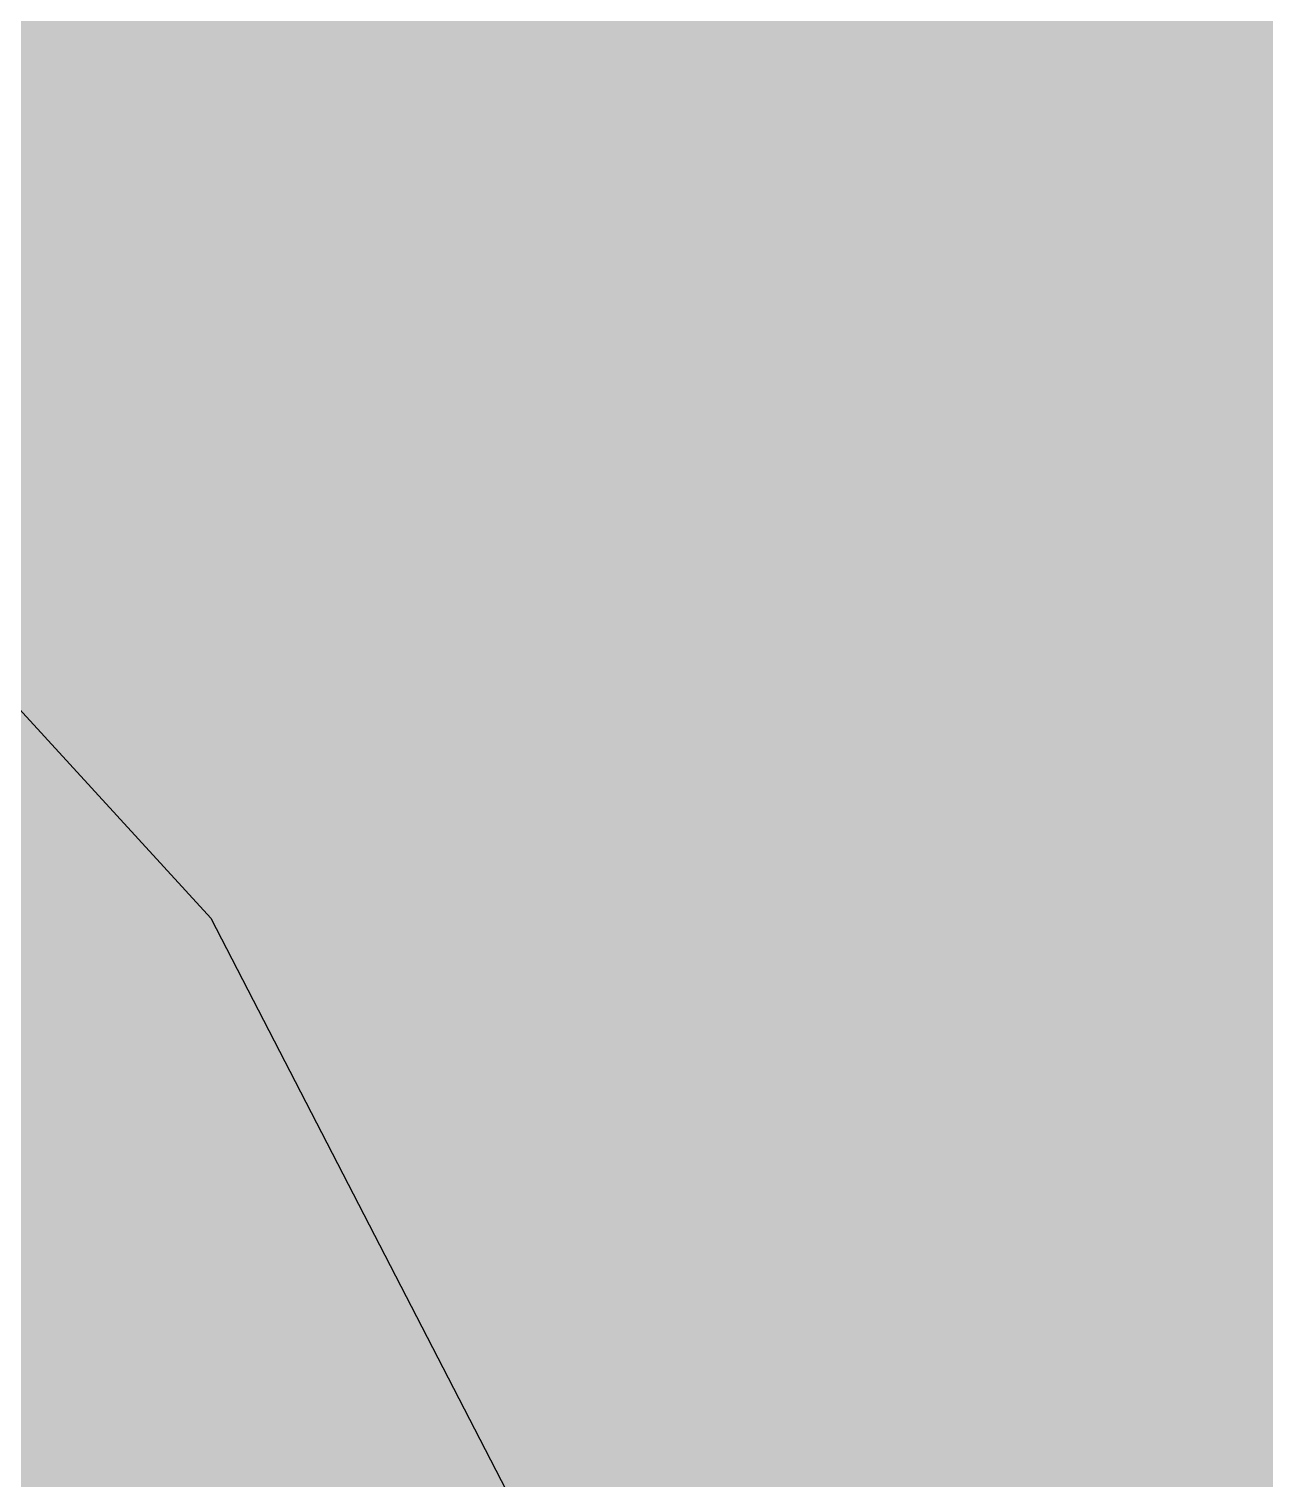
# Model space of a CAD drawing. Header units: metres. Extents: x 5050628 to 5051714, y 2427166 to 2427740.
# Drawn here: x 5051267.207 to 5051268.872, y 2427383.236 to 2427385.19 of the extents above; entities that cross this region are included whole.
import ezdxf

# ---------------------------------------------------------------- set-up
doc = ezdxf.new("R2010")
doc.units = ezdxf.units.M
for name, color, linetype, true_color in [('LEVANTAMIENTO', 253, 'Continuous', 0xbebebe), ('PAV_RIGIDO_LOSAS', 9, 'Continuous', 0xc3c0b9), ('PAV_RIGIDO_MALLA', 12, 'Continuous', 0xbe786e)]:
    doc.layers.add(name, color=color, linetype=linetype, true_color=true_color)
doc.layers.add('ORTOFOTO', color=7, linetype='Continuous')
picture_1 = doc.add_image_def('image1.jpg', size_in_pixel=(6889, 5778))

msp = doc.modelspace()

# ---------------------------------------------------------------- hatches: boundary and pattern name
at = {"layer": 'PAV_RIGIDO_LOSAS', "true_color": 0xc4c1ba}
msp.add_hatch(color=256, dxfattribs=at).paths.add_polyline_path([(5051270.523, 2427383.193), (5051267.4854, 2427381.455), (5051267.3806, 2427381.6382), (5051267.2742, 2427381.8148), (5051267.1472, 2427382.0244), (5051267.0321, 2427382.2144), (5051266.9216, 2427382.3904), (5051266.7946, 2427382.589), (5051266.6694, 2427382.7848), (5051266.5548, 2427382.9601), (5051266.428, 2427383.1487), (5051266.2931, 2427383.3494), (5051266.1744, 2427383.5241), (5051266.048, 2427383.7033), (5051265.9039, 2427383.9077), (5051265.7809, 2427384.0822), (5051265.6546, 2427384.2536), (5051268.4719, 2427386.33), (5051268.6202, 2427386.1287), (5051268.7642, 2427385.9244), (5051268.9083, 2427385.7201), (5051269.0524, 2427385.5158), (5051269.1928, 2427385.309), (5051269.3323, 2427385.1015), (5051269.4718, 2427384.894), (5051269.6086, 2427384.6848), (5051269.7432, 2427384.4741), (5051269.8779, 2427384.2635), (5051270.0108, 2427384.0518), (5051270.1404, 2427383.838), (5051270.2699, 2427383.6242), (5051270.3989, 2427383.41)])
at = {"layer": 'PAV_RIGIDO_MALLA'}
h = msp.add_hatch(dxfattribs=at)
h.set_pattern_fill('NET', color=256, scale=2.4, angle=123.1791481)
h.paths.add_polyline_path([(5051270.523, 2427383.193), (5051267.4854, 2427381.455), (5051267.3806, 2427381.6382), (5051267.2742, 2427381.8148), (5051267.1472, 2427382.0244), (5051267.0321, 2427382.2144), (5051266.9216, 2427382.3904), (5051266.7946, 2427382.589), (5051266.6694, 2427382.7848), (5051266.5548, 2427382.9601), (5051266.428, 2427383.1487), (5051266.2931, 2427383.3494), (5051266.1744, 2427383.5241), (5051266.048, 2427383.7033), (5051265.9039, 2427383.9077), (5051265.7809, 2427384.0822), (5051265.6546, 2427384.2536), (5051268.4719, 2427386.33), (5051268.6202, 2427386.1287), (5051268.7642, 2427385.9244), (5051268.9083, 2427385.7201), (5051269.0524, 2427385.5158), (5051269.1928, 2427385.309), (5051269.3323, 2427385.1015), (5051269.4718, 2427384.894), (5051269.6086, 2427384.6848), (5051269.7432, 2427384.4741), (5051269.8779, 2427384.2635), (5051270.0108, 2427384.0518), (5051270.1404, 2427383.838), (5051270.2699, 2427383.6242), (5051270.3989, 2427383.41)])

# ---------------------------------------------------------------- linework, layer by layer
at = {"layer": 'LEVANTAMIENTO'}
msp.add_lwpolyline([(5051212.035, 2427434.411), (5051220.646, 2427426), (5051225.383, 2427421.426), (5051232.087, 2427415.114), (5051238.379, 2427409.446), (5051246.575, 2427402.735), (5051253.418, 2427397.504), (5051262.058, 2427389.874), (5051267.452, 2427383.992), (5051270.288, 2427378.499), (5051270.619, 2427376.967)], dxfattribs=at)

# ---------------------------------------------------------------- pictures from other files: only their frames are drawn
at = {"layer": 'ORTOFOTO'}
image = msp.add_image(picture_1, insert=(5050758.8887, 2427166.4673), size_in_units=(683.8504, 573.5647), dxfattribs=at)
image.dxf.flags = 11

doc.saveas('drawing.dxf')
